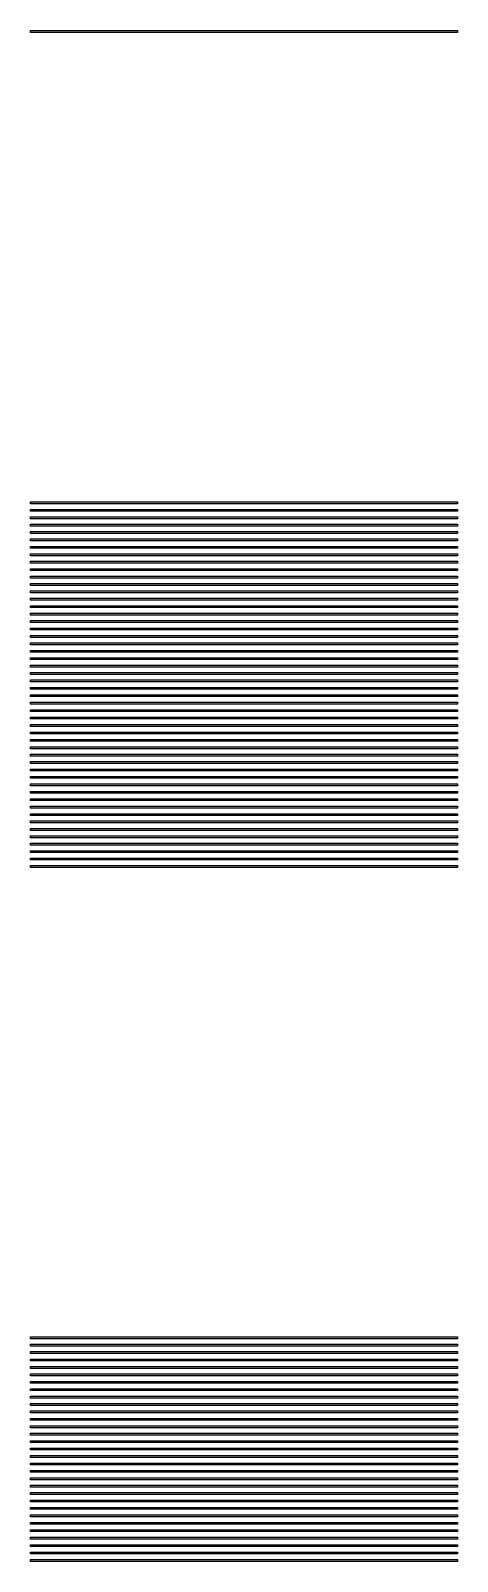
# Model space of a CAD drawing. Extents: x 40 to 187, y -3 to 150.
# Drawn here: x 132.27 to 134.62, y 130.92 to 139.35 of the extents above; entities that cross this region are included whole.
import ezdxf

# ---------------------------------------------------------------- set-up
doc = ezdxf.new("R2010")
doc.units = 0

msp = doc.modelspace()

# ---------------------------------------------------------------- linework, layer by layer
for p, q in [((132.273, 139.345), (132.273, 139.355)), ((132.273, 139.355), (134.625, 139.355)), ((134.625, 139.345), (132.273, 139.345)), ((134.625, 139.355), (134.625, 139.345)), ((132.273, 136.747), (132.273, 136.757)), ((132.273, 136.757), (134.625, 136.757)), ((134.625, 136.747), (132.273, 136.747)), ((132.273, 136.706), (132.273, 136.716)), ((132.273, 136.716), (134.625, 136.716)), ((134.625, 136.706), (132.273, 136.706)), ((134.625, 136.757), (134.625, 136.747)), ((134.625, 136.716), (134.625, 136.706)), ((132.273, 136.665), (132.273, 136.676)), ((132.273, 136.676), (134.625, 136.676)), ((134.625, 136.665), (132.273, 136.665)), ((132.273, 136.624), (132.273, 136.635)), ((132.273, 136.635), (134.625, 136.635)), ((134.625, 136.624), (132.273, 136.624)), ((134.625, 136.676), (134.625, 136.665)), ((134.625, 136.635), (134.625, 136.624)), ((132.273, 136.584), (132.273, 136.594)), ((132.273, 136.594), (134.625, 136.594)), ((134.625, 136.584), (132.273, 136.584)), ((132.273, 136.543), (132.273, 136.553)), ((132.273, 136.553), (134.625, 136.553)), ((134.625, 136.543), (132.273, 136.543)), ((132.273, 136.502), (132.273, 136.512)), ((132.273, 136.512), (134.625, 136.512)), ((134.625, 136.594), (134.625, 136.584)), ((134.625, 136.553), (134.625, 136.543)), ((134.625, 136.512), (134.625, 136.502)), ((134.625, 136.502), (132.273, 136.502)), ((132.273, 136.461), (132.273, 136.471)), ((132.273, 136.471), (134.625, 136.471)), ((134.625, 136.461), (132.273, 136.461)), ((132.273, 136.42), (132.273, 136.43)), ((132.273, 136.43), (134.625, 136.43)), ((134.625, 136.471), (134.625, 136.461)), ((134.625, 136.43), (134.625, 136.42)), ((134.625, 136.42), (132.273, 136.42)), ((132.273, 136.379), (132.273, 136.389)), ((132.273, 136.389), (134.625, 136.389)), ((134.625, 136.379), (132.273, 136.379)), ((132.273, 136.338), (132.273, 136.348)), ((132.273, 136.348), (134.625, 136.348)), ((134.625, 136.389), (134.625, 136.379)), ((134.625, 136.348), (134.625, 136.338)), ((134.625, 136.338), (132.273, 136.338)), ((132.273, 136.297), (132.273, 136.307)), ((132.273, 136.307), (134.625, 136.307)), ((134.625, 136.297), (132.273, 136.297)), ((132.273, 136.256), (132.273, 136.267)), ((132.273, 136.267), (134.625, 136.267)), ((134.625, 136.307), (134.625, 136.297)), ((134.625, 136.267), (134.625, 136.256)), ((134.625, 136.256), (132.273, 136.256)), ((132.273, 136.215), (132.273, 136.226)), ((132.273, 136.226), (134.625, 136.226)), ((134.625, 136.215), (132.273, 136.215)), ((132.273, 136.175), (132.273, 136.185)), ((132.273, 136.185), (134.625, 136.185)), ((134.625, 136.175), (132.273, 136.175)), ((134.625, 136.226), (134.625, 136.215)), ((134.625, 136.185), (134.625, 136.175)), ((132.273, 136.134), (132.273, 136.144)), ((132.273, 136.144), (134.625, 136.144)), ((134.625, 136.134), (132.273, 136.134)), ((132.273, 136.093), (132.273, 136.103)), ((132.273, 136.103), (134.625, 136.103)), ((134.625, 136.093), (132.273, 136.093)), ((134.625, 136.144), (134.625, 136.134)), ((134.625, 136.103), (134.625, 136.093)), ((132.273, 136.052), (132.273, 136.062)), ((132.273, 136.062), (134.625, 136.062)), ((134.625, 136.052), (132.273, 136.052)), ((132.273, 136.011), (132.273, 136.021)), ((132.273, 136.021), (134.625, 136.021)), ((134.625, 136.011), (132.273, 136.011)), ((134.625, 136.062), (134.625, 136.052)), ((134.625, 136.021), (134.625, 136.011)), ((132.273, 135.97), (132.273, 135.98)), ((132.273, 135.98), (134.625, 135.98)), ((134.625, 135.97), (132.273, 135.97)), ((132.273, 135.929), (132.273, 135.939)), ((132.273, 135.939), (134.625, 135.939)), ((134.625, 135.929), (132.273, 135.929)), ((134.625, 135.98), (134.625, 135.97)), ((134.625, 135.939), (134.625, 135.929)), ((132.273, 135.888), (132.273, 135.898)), ((132.273, 135.898), (134.625, 135.898)), ((134.625, 135.888), (132.273, 135.888)), ((132.273, 135.847), (132.273, 135.858)), ((132.273, 135.858), (134.625, 135.858)), ((134.625, 135.847), (132.273, 135.847)), ((134.625, 135.898), (134.625, 135.888)), ((134.625, 135.858), (134.625, 135.847)), ((132.273, 135.806), (132.273, 135.817)), ((132.273, 135.817), (134.625, 135.817)), ((134.625, 135.806), (132.273, 135.806)), ((132.273, 135.765), (132.273, 135.776)), ((132.273, 135.776), (134.625, 135.776)), ((134.625, 135.765), (132.273, 135.765)), ((134.625, 135.817), (134.625, 135.806)), ((134.625, 135.776), (134.625, 135.765)), ((132.273, 135.725), (132.273, 135.735)), ((132.273, 135.735), (134.625, 135.735)), ((134.625, 135.725), (132.273, 135.725)), ((132.273, 135.684), (132.273, 135.694)), ((132.273, 135.694), (134.625, 135.694)), ((134.625, 135.684), (132.273, 135.684)), ((134.625, 135.735), (134.625, 135.725)), ((134.625, 135.694), (134.625, 135.684)), ((132.273, 135.643), (132.273, 135.653)), ((132.273, 135.653), (134.625, 135.653)), ((134.625, 135.643), (132.273, 135.643)), ((132.273, 135.602), (132.273, 135.612)), ((132.273, 135.612), (134.625, 135.612)), ((134.625, 135.602), (132.273, 135.602)), ((134.625, 135.653), (134.625, 135.643)), ((134.625, 135.612), (134.625, 135.602)), ((132.273, 135.561), (132.273, 135.571)), ((132.273, 135.571), (134.625, 135.571)), ((134.625, 135.561), (132.273, 135.561)), ((132.273, 135.52), (132.273, 135.53)), ((132.273, 135.53), (134.625, 135.53)), ((134.625, 135.52), (132.273, 135.52)), ((134.625, 135.571), (134.625, 135.561)), ((134.625, 135.53), (134.625, 135.52)), ((132.273, 135.479), (132.273, 135.489)), ((132.273, 135.489), (134.625, 135.489)), ((134.625, 135.479), (132.273, 135.479)), ((132.273, 135.438), (132.273, 135.448)), ((132.273, 135.448), (134.625, 135.448)), ((134.625, 135.438), (132.273, 135.438)), ((134.625, 135.489), (134.625, 135.479)), ((134.625, 135.448), (134.625, 135.438)), ((132.273, 135.397), (132.273, 135.408)), ((132.273, 135.408), (134.625, 135.408)), ((134.625, 135.397), (132.273, 135.397)), ((132.273, 135.356), (132.273, 135.367)), ((132.273, 135.367), (134.625, 135.367)), ((134.625, 135.356), (132.273, 135.356)), ((134.625, 135.408), (134.625, 135.397)), ((134.625, 135.367), (134.625, 135.356)), ((132.273, 135.316), (132.273, 135.326)), ((132.273, 135.326), (134.625, 135.326)), ((134.625, 135.316), (132.273, 135.316)), ((132.273, 135.275), (132.273, 135.285)), ((132.273, 135.285), (134.625, 135.285)), ((134.625, 135.275), (132.273, 135.275)), ((134.625, 135.326), (134.625, 135.316)), ((134.625, 135.285), (134.625, 135.275)), ((132.273, 135.234), (132.273, 135.244)), ((132.273, 135.244), (134.625, 135.244)), ((134.625, 135.234), (132.273, 135.234)), ((132.273, 135.193), (132.273, 135.203)), ((132.273, 135.203), (134.625, 135.203)), ((134.625, 135.193), (132.273, 135.193)), ((132.273, 135.152), (132.273, 135.162)), ((132.273, 135.162), (134.625, 135.162)), ((134.625, 135.244), (134.625, 135.234)), ((134.625, 135.203), (134.625, 135.193)), ((134.625, 135.162), (134.625, 135.152)), ((134.625, 135.152), (132.273, 135.152)), ((132.273, 135.111), (132.273, 135.121)), ((132.273, 135.121), (134.625, 135.121)), ((134.625, 135.111), (132.273, 135.111)), ((132.273, 135.07), (132.273, 135.08)), ((132.273, 135.08), (134.625, 135.08)), ((134.625, 135.121), (134.625, 135.111)), ((134.625, 135.08), (134.625, 135.07)), ((134.625, 135.07), (132.273, 135.07)), ((132.273, 135.029), (132.273, 135.039)), ((132.273, 135.039), (134.625, 135.039)), ((134.625, 135.029), (132.273, 135.029)), ((132.273, 134.988), (132.273, 134.999)), ((132.273, 134.999), (134.625, 134.999)), ((134.625, 135.039), (134.625, 135.029)), ((134.625, 134.999), (134.625, 134.988)), ((134.625, 134.988), (132.273, 134.988)), ((132.273, 134.947), (132.273, 134.958)), ((132.273, 134.958), (134.625, 134.958)), ((134.625, 134.947), (132.273, 134.947)), ((132.273, 134.906), (132.273, 134.917)), ((132.273, 134.917), (134.625, 134.917)), ((134.625, 134.958), (134.625, 134.947)), ((134.625, 134.917), (134.625, 134.906)), ((134.625, 134.906), (132.273, 134.906)), ((132.273, 134.866), (132.273, 134.876)), ((132.273, 134.876), (134.625, 134.876)), ((134.625, 134.866), (132.273, 134.866)), ((132.273, 134.825), (132.273, 134.835)), ((132.273, 134.835), (134.625, 134.835)), ((134.625, 134.825), (132.273, 134.825)), ((134.625, 134.876), (134.625, 134.866)), ((134.625, 134.835), (134.625, 134.825)), ((132.273, 134.784), (132.273, 134.794)), ((132.273, 134.794), (134.625, 134.794)), ((134.625, 134.784), (132.273, 134.784)), ((132.273, 134.743), (132.273, 134.753)), ((132.273, 134.753), (134.625, 134.753)), ((134.625, 134.743), (132.273, 134.743)), ((134.625, 134.794), (134.625, 134.784)), ((134.625, 134.753), (134.625, 134.743)), ((132.273, 132.145), (132.273, 132.156)), ((132.273, 132.156), (134.625, 132.156)), ((134.625, 132.145), (132.273, 132.145)), ((134.625, 132.156), (134.625, 132.145)), ((132.273, 132.105), (132.273, 132.115)), ((132.273, 132.115), (134.625, 132.115)), ((134.625, 132.105), (132.273, 132.105)), ((132.273, 132.064), (132.273, 132.074)), ((132.273, 132.074), (134.625, 132.074)), ((134.625, 132.064), (132.273, 132.064)), ((134.625, 132.115), (134.625, 132.105)), ((134.625, 132.074), (134.625, 132.064)), ((132.273, 132.023), (132.273, 132.033)), ((132.273, 132.033), (134.625, 132.033)), ((134.625, 132.023), (132.273, 132.023)), ((132.273, 131.982), (132.273, 131.992)), ((132.273, 131.992), (134.625, 131.992)), ((134.625, 131.982), (132.273, 131.982)), ((134.625, 132.033), (134.625, 132.023)), ((134.625, 131.992), (134.625, 131.982)), ((132.273, 131.941), (132.273, 131.951)), ((132.273, 131.951), (134.625, 131.951)), ((134.625, 131.941), (132.273, 131.941)), ((132.273, 131.9), (132.273, 131.91)), ((132.273, 131.91), (134.625, 131.91)), ((134.625, 131.9), (132.273, 131.9)), ((134.625, 131.951), (134.625, 131.941)), ((134.625, 131.91), (134.625, 131.9)), ((132.273, 131.859), (132.273, 131.869)), ((132.273, 131.869), (134.625, 131.869)), ((134.625, 131.859), (132.273, 131.859)), ((132.273, 131.818), (132.273, 131.828)), ((132.273, 131.828), (134.625, 131.828)), ((134.625, 131.818), (132.273, 131.818)), ((132.273, 131.777), (132.273, 131.788)), ((132.273, 131.788), (134.625, 131.788)), ((134.625, 131.869), (134.625, 131.859)), ((134.625, 131.828), (134.625, 131.818)), ((134.625, 131.788), (134.625, 131.777)), ((134.625, 131.777), (132.273, 131.777)), ((132.273, 131.736), (132.273, 131.747)), ((132.273, 131.747), (134.625, 131.747)), ((134.625, 131.736), (132.273, 131.736)), ((132.273, 131.696), (132.273, 131.706)), ((132.273, 131.706), (134.625, 131.706)), ((134.625, 131.747), (134.625, 131.736)), ((134.625, 131.706), (134.625, 131.696)), ((134.625, 131.696), (132.273, 131.696)), ((132.273, 131.655), (132.273, 131.665)), ((132.273, 131.665), (134.625, 131.665)), ((134.625, 131.655), (132.273, 131.655)), ((132.273, 131.614), (132.273, 131.624)), ((132.273, 131.624), (134.625, 131.624)), ((134.625, 131.665), (134.625, 131.655)), ((134.625, 131.624), (134.625, 131.614)), ((134.625, 131.614), (132.273, 131.614)), ((132.273, 131.573), (132.273, 131.583)), ((132.273, 131.583), (134.625, 131.583)), ((134.625, 131.573), (132.273, 131.573)), ((132.273, 131.532), (132.273, 131.542)), ((132.273, 131.542), (134.625, 131.542)), ((134.625, 131.583), (134.625, 131.573)), ((134.625, 131.542), (134.625, 131.532)), ((134.625, 131.532), (132.273, 131.532)), ((132.273, 131.491), (132.273, 131.501)), ((132.273, 131.501), (134.625, 131.501)), ((134.625, 131.491), (132.273, 131.491)), ((132.273, 131.45), (132.273, 131.46)), ((132.273, 131.46), (134.625, 131.46)), ((134.625, 131.45), (132.273, 131.45)), ((134.625, 131.501), (134.625, 131.491)), ((134.625, 131.46), (134.625, 131.45)), ((132.273, 131.409), (132.273, 131.419)), ((132.273, 131.419), (134.625, 131.419)), ((134.625, 131.409), (132.273, 131.409)), ((132.273, 131.368), (132.273, 131.379)), ((132.273, 131.379), (134.625, 131.379)), ((134.625, 131.368), (132.273, 131.368)), ((134.625, 131.419), (134.625, 131.409)), ((134.625, 131.379), (134.625, 131.368)), ((132.273, 131.327), (132.273, 131.338)), ((132.273, 131.338), (134.625, 131.338)), ((134.625, 131.327), (132.273, 131.327)), ((132.273, 131.286), (132.273, 131.297)), ((132.273, 131.297), (134.625, 131.297)), ((134.625, 131.286), (132.273, 131.286)), ((134.625, 131.338), (134.625, 131.327)), ((134.625, 131.297), (134.625, 131.286)), ((132.273, 131.246), (132.273, 131.256)), ((132.273, 131.256), (134.625, 131.256)), ((134.625, 131.246), (132.273, 131.246)), ((132.273, 131.205), (132.273, 131.215)), ((132.273, 131.215), (134.625, 131.215)), ((134.625, 131.205), (132.273, 131.205)), ((134.625, 131.256), (134.625, 131.246)), ((134.625, 131.215), (134.625, 131.205)), ((132.273, 131.164), (132.273, 131.174)), ((132.273, 131.174), (134.625, 131.174)), ((134.625, 131.164), (132.273, 131.164)), ((132.273, 131.123), (132.273, 131.133)), ((132.273, 131.133), (134.625, 131.133)), ((134.625, 131.123), (132.273, 131.123)), ((134.625, 131.174), (134.625, 131.164)), ((134.625, 131.133), (134.625, 131.123)), ((132.273, 131.082), (132.273, 131.092)), ((132.273, 131.092), (134.625, 131.092)), ((134.625, 131.082), (132.273, 131.082)), ((132.273, 131.041), (132.273, 131.051)), ((132.273, 131.051), (134.625, 131.051)), ((134.625, 131.041), (132.273, 131.041)), ((134.625, 131.092), (134.625, 131.082)), ((134.625, 131.051), (134.625, 131.041)), ((132.273, 131), (132.273, 131.01)), ((132.273, 131.01), (134.625, 131.01)), ((134.625, 131), (132.273, 131)), ((132.273, 130.959), (132.273, 130.969)), ((132.273, 130.969), (134.625, 130.969)), ((134.625, 130.959), (132.273, 130.959)), ((134.625, 131.01), (134.625, 131)), ((134.625, 130.969), (134.625, 130.959)), ((132.273, 130.918), (132.273, 130.929)), ((132.273, 130.929), (134.625, 130.929)), ((134.625, 130.918), (132.273, 130.918)), ((134.625, 130.929), (134.625, 130.918))]:
    msp.add_line(p, q)

doc.saveas('drawing.dxf')
